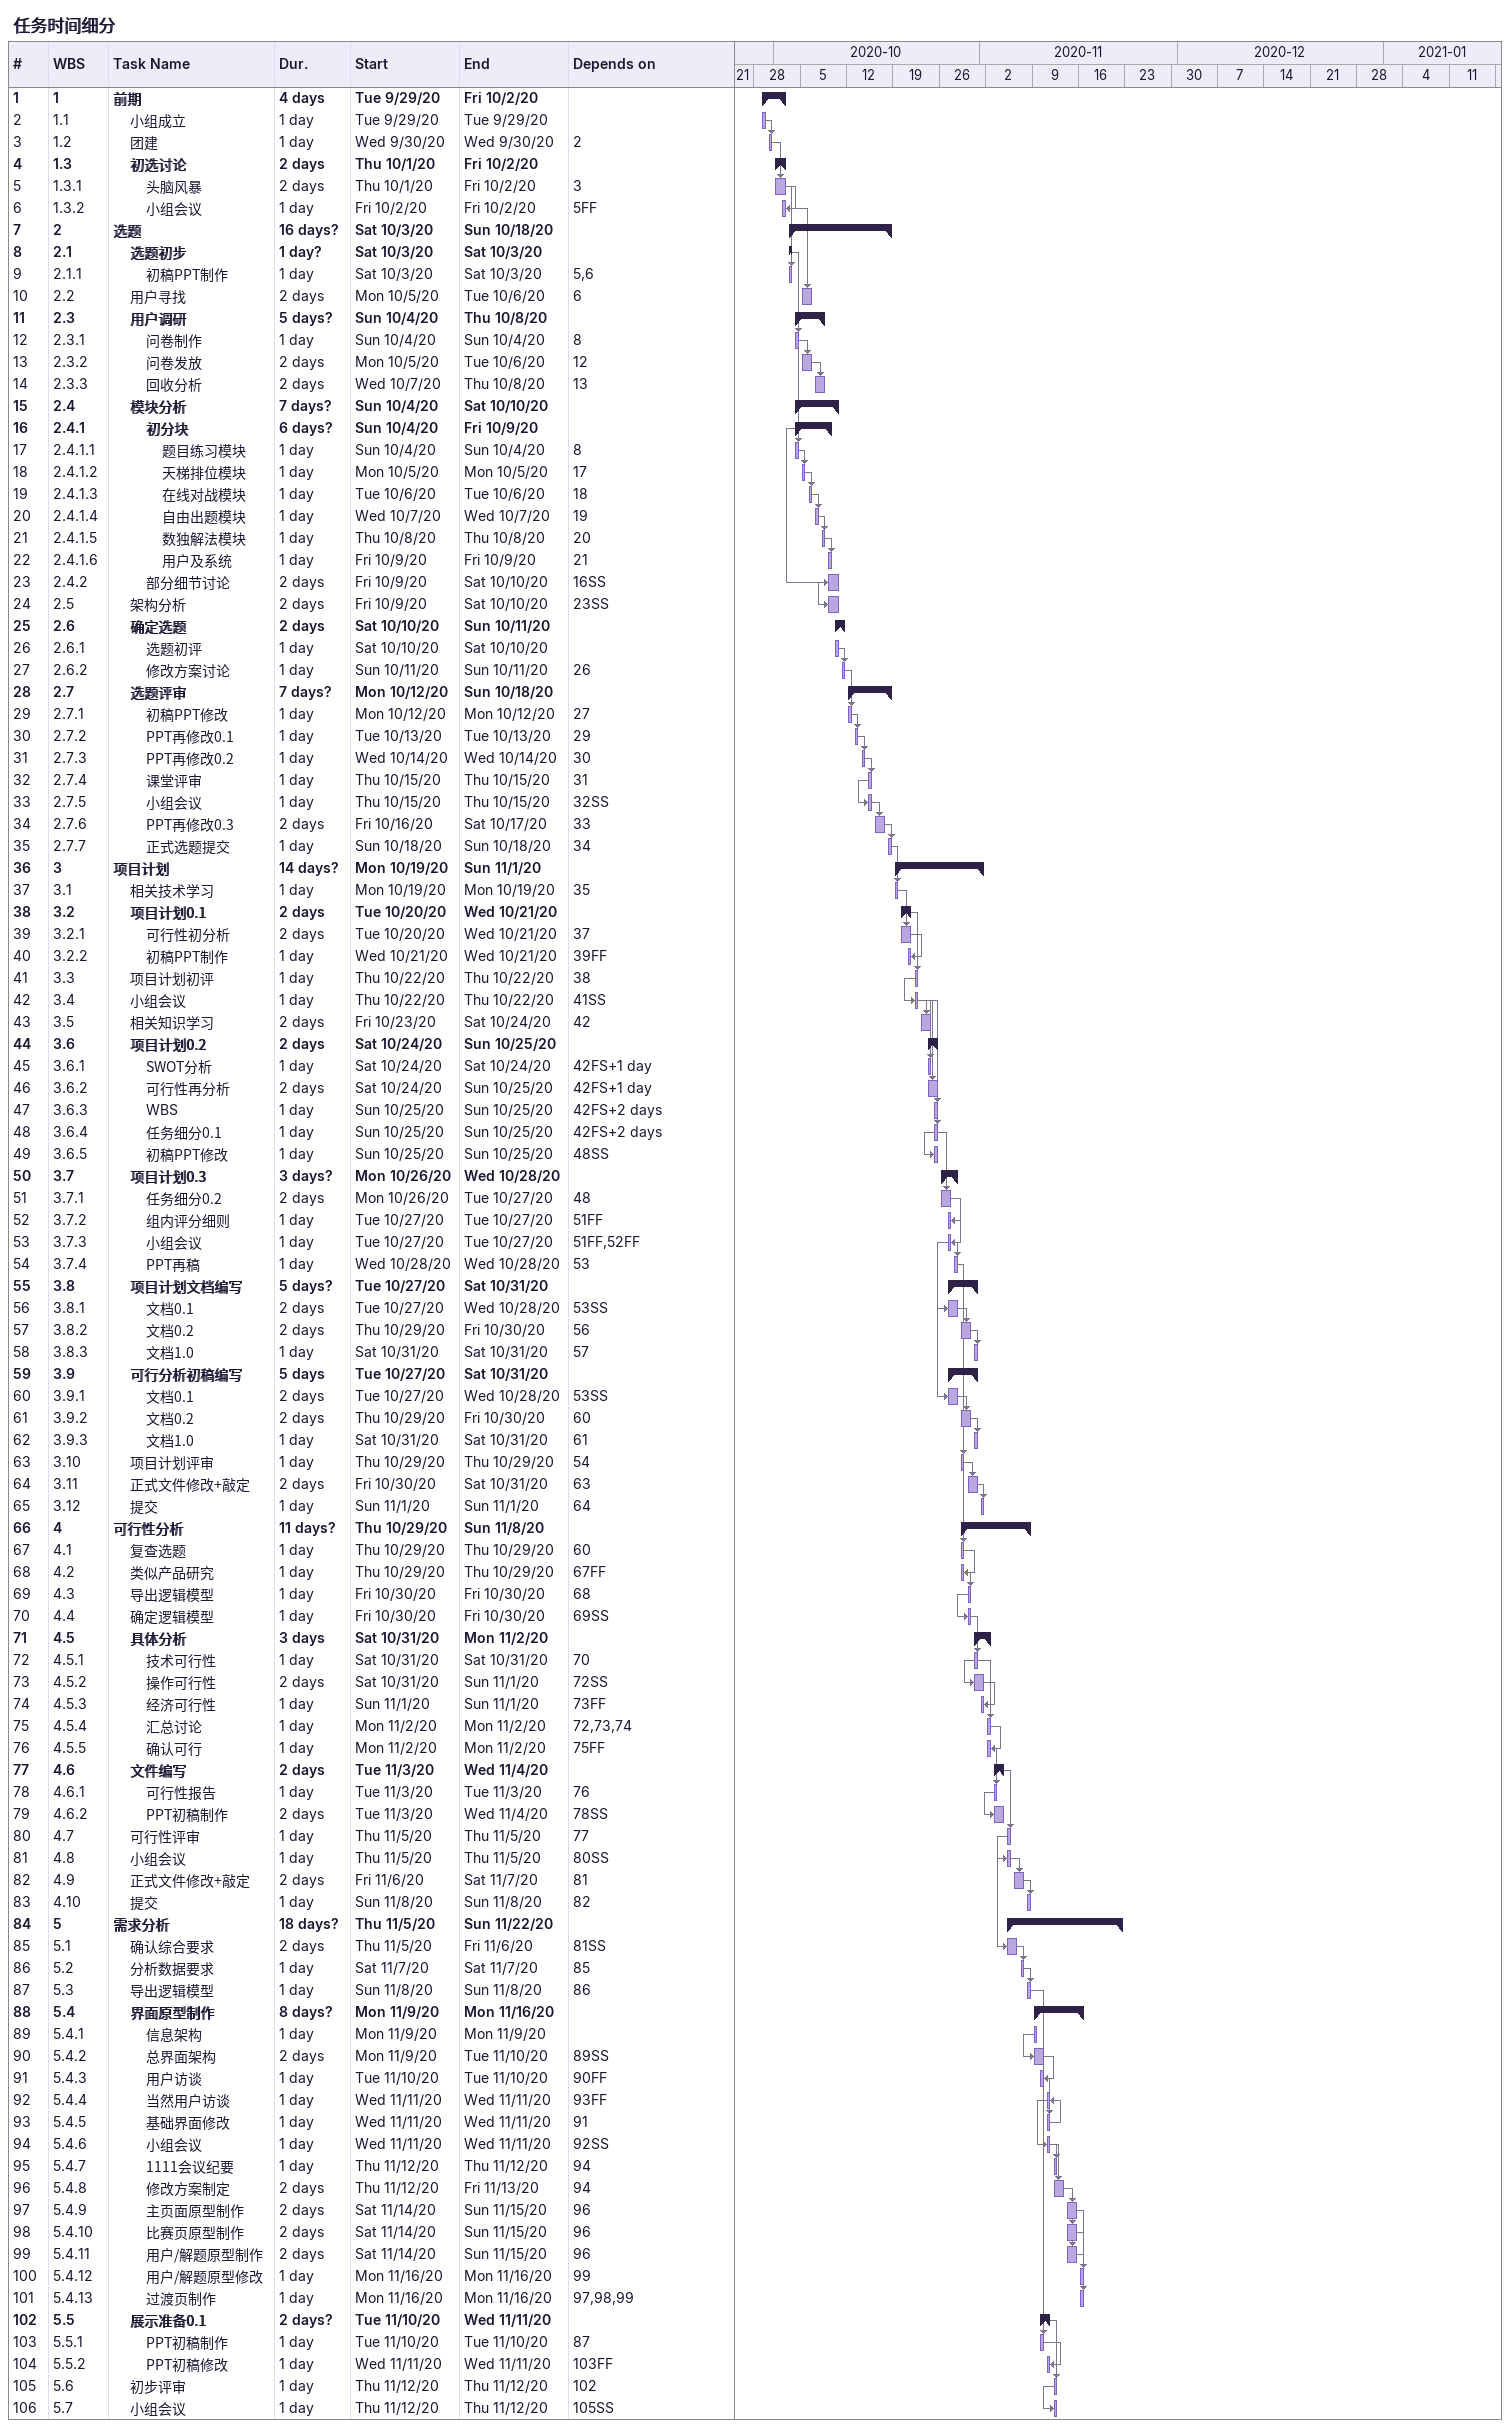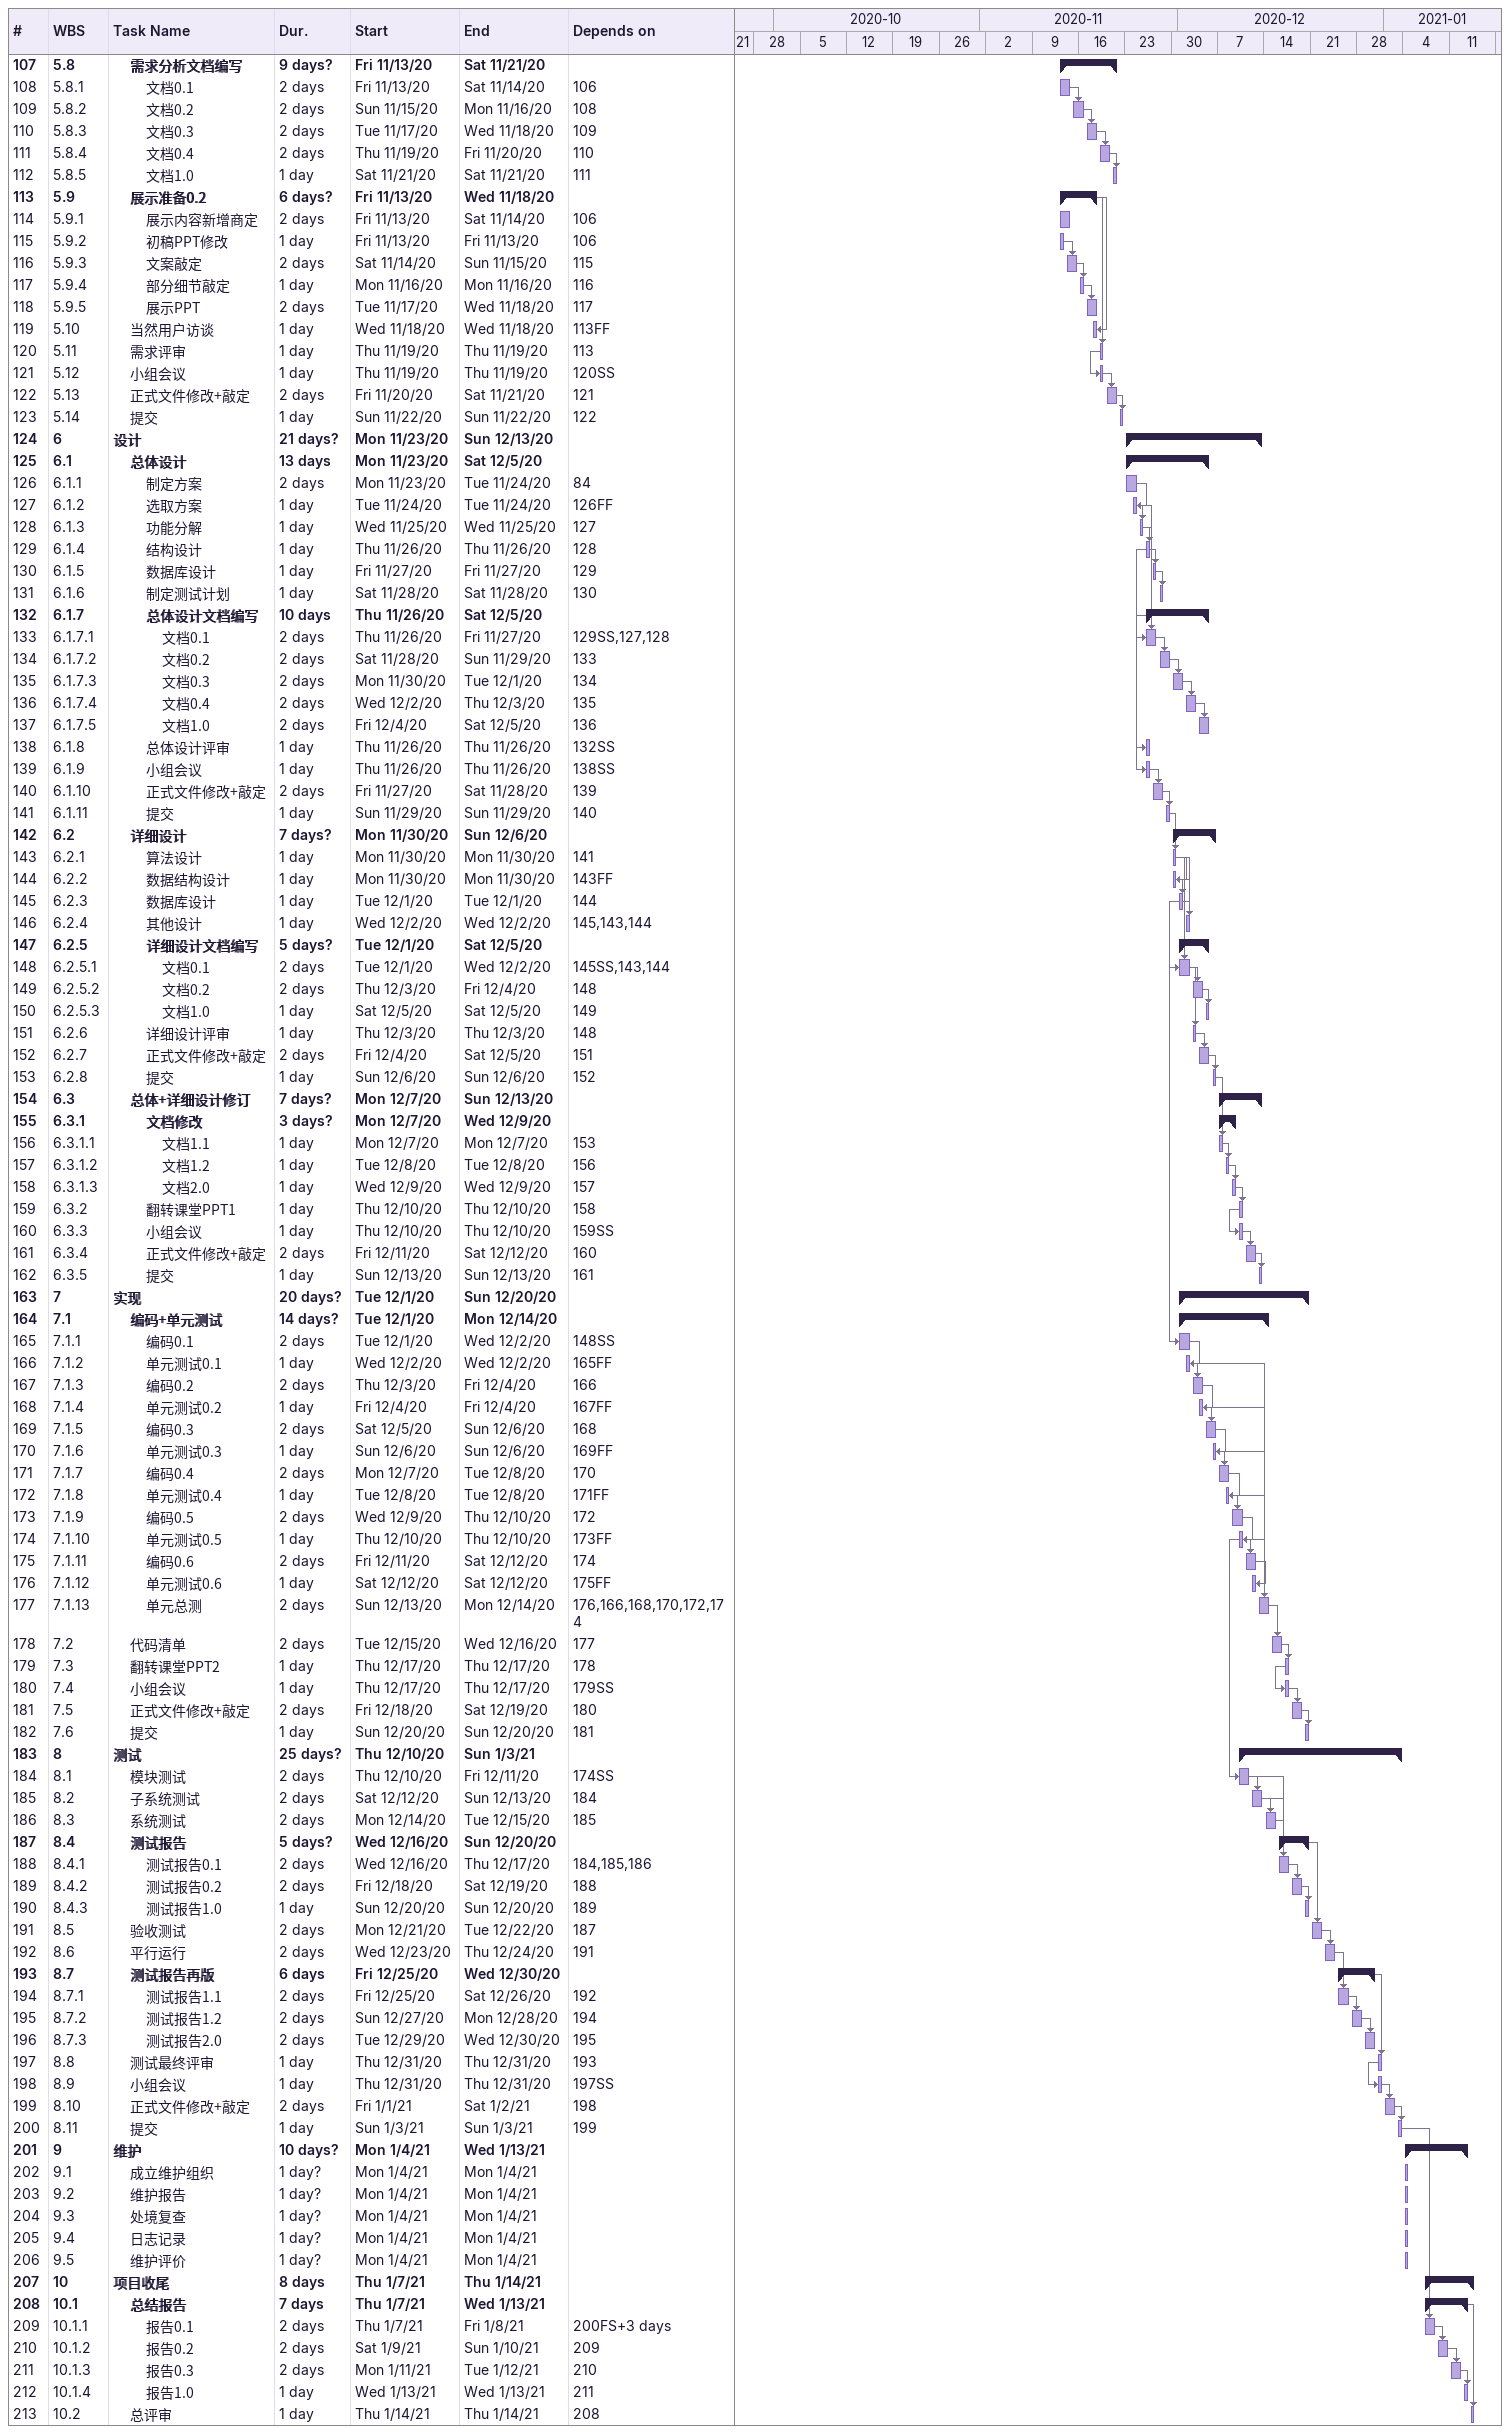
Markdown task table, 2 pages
任务时间细分

| ID | WBS | Task | Duration | Start | Finish | Predecessors |
|---|---|---|---|---|---|---|
| 1 | 1 | **前期** | 4d | 2020-09-29 | 2020-10-02 |  |
| 2 | 1.1 | 小组成立 | 1d | 2020-09-29 | 2020-09-29 |  |
| 3 | 1.2 | 团建 | 1d | 2020-09-30 | 2020-09-30 | 2 |
| 4 | 1.3 | **初选讨论** | 2d | 2020-10-01 | 2020-10-02 |  |
| 5 | 1.3.1 | 头脑风暴 | 2d | 2020-10-01 | 2020-10-02 | 3 |
| 6 | 1.3.2 | 小组会议 | 1d | 2020-10-02 | 2020-10-02 | 5FF |
| 7 | 2 | **选题** | 16d? | 2020-10-03 | 2020-10-18 |  |
| 8 | 2.1 | **选题初步** | 1d? | 2020-10-03 | 2020-10-03 |  |
| 9 | 2.1.1 | 初稿PPT制作 | 1d | 2020-10-03 | 2020-10-03 | 5, 6 |
| 10 | 2.2 | 用户寻找 | 2d | 2020-10-05 | 2020-10-06 | 6 |
| 11 | 2.3 | **用户调研** | 5d? | 2020-10-04 | 2020-10-08 |  |
| 12 | 2.3.1 | 问卷制作 | 1d | 2020-10-04 | 2020-10-04 | 8 |
| 13 | 2.3.2 | 问卷发放 | 2d | 2020-10-05 | 2020-10-06 | 12 |
| 14 | 2.3.3 | 回收分析 | 2d | 2020-10-07 | 2020-10-08 | 13 |
| 15 | 2.4 | **模块分析** | 7d? | 2020-10-04 | 2020-10-10 |  |
| 16 | 2.4.1 | **初分块** | 6d? | 2020-10-04 | 2020-10-09 |  |
| 17 | 2.4.1.1 | 题目练习模块 | 1d | 2020-10-04 | 2020-10-04 | 8 |
| 18 | 2.4.1.2 | 天梯排位模块 | 1d | 2020-10-05 | 2020-10-05 | 17 |
| 19 | 2.4.1.3 | 在线对战模块 | 1d | 2020-10-06 | 2020-10-06 | 18 |
| 20 | 2.4.1.4 | 自由出题模块 | 1d | 2020-10-07 | 2020-10-07 | 19 |
| 21 | 2.4.1.5 | 数独解法模块 | 1d | 2020-10-08 | 2020-10-08 | 20 |
| 22 | 2.4.1.6 | 用户及系统 | 1d | 2020-10-09 | 2020-10-09 | 21 |
| 23 | 2.4.2 | 部分细节讨论 | 2d | 2020-10-09 | 2020-10-10 | 16SS |
| 24 | 2.5 | 架构分析 | 2d | 2020-10-09 | 2020-10-10 | 23SS |
| 25 | 2.6 | **确定选题** | 2d | 2020-10-10 | 2020-10-11 |  |
| 26 | 2.6.1 | 选题初评 | 1d | 2020-10-10 | 2020-10-10 |  |
| 27 | 2.6.2 | 修改方案讨论 | 1d | 2020-10-11 | 2020-10-11 | 26 |
| 28 | 2.7 | **选题评审** | 7d? | 2020-10-12 | 2020-10-18 |  |
| 29 | 2.7.1 | 初稿PPT修改 | 1d | 2020-10-12 | 2020-10-12 | 27 |
| 30 | 2.7.2 | PPT再修改0.1 | 1d | 2020-10-13 | 2020-10-13 | 29 |
| 31 | 2.7.3 | PPT再修改0.2 | 1d | 2020-10-14 | 2020-10-14 | 30 |
| 32 | 2.7.4 | 课堂评审 | 1d | 2020-10-15 | 2020-10-15 | 31 |
| 33 | 2.7.5 | 小组会议 | 1d | 2020-10-15 | 2020-10-15 | 32SS |
| 34 | 2.7.6 | PPT再修改0.3 | 2d | 2020-10-16 | 2020-10-17 | 33 |
| 35 | 2.7.7 | 正式选题提交 | 1d | 2020-10-18 | 2020-10-18 | 34 |
| 36 | 3 | **项目计划** | 14d? | 2020-10-19 | 2020-11-01 |  |
| 37 | 3.1 | 相关技术学习 | 1d | 2020-10-19 | 2020-10-19 | 35 |
| 38 | 3.2 | **项目计划0.1** | 2d | 2020-10-20 | 2020-10-21 |  |
| 39 | 3.2.1 | 可行性初分析 | 2d | 2020-10-20 | 2020-10-21 | 37 |
| 40 | 3.2.2 | 初稿PPT制作 | 1d | 2020-10-21 | 2020-10-21 | 39FF |
| 41 | 3.3 | 项目计划初评 | 1d | 2020-10-22 | 2020-10-22 | 38 |
| 42 | 3.4 | 小组会议 | 1d | 2020-10-22 | 2020-10-22 | 41SS |
| 43 | 3.5 | 相关知识学习 | 2d | 2020-10-23 | 2020-10-24 | 42 |
| 44 | 3.6 | **项目计划0.2** | 2d | 2020-10-24 | 2020-10-25 |  |
| 45 | 3.6.1 | SWOT分析 | 1d | 2020-10-24 | 2020-10-24 | 42FS+1d |
| 46 | 3.6.2 | 可行性再分析 | 2d | 2020-10-24 | 2020-10-25 | 42FS+1d |
| 47 | 3.6.3 | WBS | 1d | 2020-10-25 | 2020-10-25 | 42FS+2d |
| 48 | 3.6.4 | 任务细分0.1 | 1d | 2020-10-25 | 2020-10-25 | 42FS+2d |
| 49 | 3.6.5 | 初稿PPT修改 | 1d | 2020-10-25 | 2020-10-25 | 48SS |
| 50 | 3.7 | **项目计划0.3** | 3d? | 2020-10-26 | 2020-10-28 |  |
| 51 | 3.7.1 | 任务细分0.2 | 2d | 2020-10-26 | 2020-10-27 | 48 |
| 52 | 3.7.2 | 组内评分细则 | 1d | 2020-10-27 | 2020-10-27 | 51FF |
| 53 | 3.7.3 | 小组会议 | 1d | 2020-10-27 | 2020-10-27 | 51FF, 52FF |
| 54 | 3.7.4 | PPT再稿 | 1d | 2020-10-28 | 2020-10-28 | 53 |
| 55 | 3.8 | **项目计划文档编写** | 5d? | 2020-10-27 | 2020-10-31 |  |
| 56 | 3.8.1 | 文档0.1 | 2d | 2020-10-27 | 2020-10-28 | 53SS |
| 57 | 3.8.2 | 文档0.2 | 2d | 2020-10-29 | 2020-10-30 | 56 |
| 58 | 3.8.3 | 文档1.0 | 1d | 2020-10-31 | 2020-10-31 | 57 |
| 59 | 3.9 | **可行分析初稿编写** | 5d | 2020-10-27 | 2020-10-31 |  |
| 60 | 3.9.1 | 文档0.1 | 2d | 2020-10-27 | 2020-10-28 | 53SS |
| 61 | 3.9.2 | 文档0.2 | 2d | 2020-10-29 | 2020-10-30 | 60 |
| 62 | 3.9.3 | 文档1.0 | 1d | 2020-10-31 | 2020-10-31 | 61 |
| 63 | 3.10 | 项目计划评审 | 1d | 2020-10-29 | 2020-10-29 | 54 |
| 64 | 3.11 | 正式文件修改+敲定 | 2d | 2020-10-30 | 2020-10-31 | 63 |
| 65 | 3.12 | 提交 | 1d | 2020-11-01 | 2020-11-01 | 64 |
| 66 | 4 | **可行性分析** | 11d? | 2020-10-29 | 2020-11-08 |  |
| 67 | 4.1 | 复查选题 | 1d | 2020-10-29 | 2020-10-29 | 60 |
| 68 | 4.2 | 类似产品研究 | 1d | 2020-10-29 | 2020-10-29 | 67FF |
| 69 | 4.3 | 导出逻辑模型 | 1d | 2020-10-30 | 2020-10-30 | 68 |
| 70 | 4.4 | 确定逻辑模型 | 1d | 2020-10-30 | 2020-10-30 | 69SS |
| 71 | 4.5 | **具体分析** | 3d | 2020-10-31 | 2020-11-02 |  |
| 72 | 4.5.1 | 技术可行性 | 1d | 2020-10-31 | 2020-10-31 | 70 |
| 73 | 4.5.2 | 操作可行性 | 2d | 2020-10-31 | 2020-11-01 | 72SS |
| 74 | 4.5.3 | 经济可行性 | 1d | 2020-11-01 | 2020-11-01 | 73FF |
| 75 | 4.5.4 | 汇总讨论 | 1d | 2020-11-02 | 2020-11-02 | 72, 73, 74 |
| 76 | 4.5.5 | 确认可行 | 1d | 2020-11-02 | 2020-11-02 | 75FF |
| 77 | 4.6 | **文件编写** | 2d | 2020-11-03 | 2020-11-04 |  |
| 78 | 4.6.1 | 可行性报告 | 1d | 2020-11-03 | 2020-11-03 | 76 |
| 79 | 4.6.2 | PPT初稿制作 | 2d | 2020-11-03 | 2020-11-04 | 78SS |
| 80 | 4.7 | 可行性评审 | 1d | 2020-11-05 | 2020-11-05 | 77 |
| 81 | 4.8 | 小组会议 | 1d | 2020-11-05 | 2020-11-05 | 80SS |
| 82 | 4.9 | 正式文件修改+敲定 | 2d | 2020-11-06 | 2020-11-07 | 81 |
| 83 | 4.10 | 提交 | 1d | 2020-11-08 | 2020-11-08 | 82 |
| 84 | 5 | **需求分析** | 18d? | 2020-11-05 | 2020-11-22 |  |
| 85 | 5.1 | 确认综合要求 | 2d | 2020-11-05 | 2020-11-06 | 81SS |
| 86 | 5.2 | 分析数据要求 | 1d | 2020-11-07 | 2020-11-07 | 85 |
| 87 | 5.3 | 导出逻辑模型 | 1d | 2020-11-08 | 2020-11-08 | 86 |
| 88 | 5.4 | **界面原型制作** | 8d? | 2020-11-09 | 2020-11-16 |  |
| 89 | 5.4.1 | 信息架构 | 1d | 2020-11-09 | 2020-11-09 |  |
| 90 | 5.4.2 | 总界面架构 | 2d | 2020-11-09 | 2020-11-10 | 89SS |
| 91 | 5.4.3 | 用户访谈 | 1d | 2020-11-10 | 2020-11-10 | 90FF |
| 92 | 5.4.4 | 当然用户访谈 | 1d | 2020-11-11 | 2020-11-11 | 93FF |
| 93 | 5.4.5 | 基础界面修改 | 1d | 2020-11-11 | 2020-11-11 | 91 |
| 94 | 5.4.6 | 小组会议 | 1d | 2020-11-11 | 2020-11-11 | 92SS |
| 95 | 5.4.7 | 1111会议纪要 | 1d | 2020-11-12 | 2020-11-12 | 94 |
| 96 | 5.4.8 | 修改方案制定 | 2d | 2020-11-12 | 2020-11-13 | 94 |
| 97 | 5.4.9 | 主页面原型制作 | 2d | 2020-11-14 | 2020-11-15 | 96 |
| 98 | 5.4.10 | 比赛页原型制作 | 2d | 2020-11-14 | 2020-11-15 | 96 |
| 99 | 5.4.11 | 用户/解题原型制作 | 2d | 2020-11-14 | 2020-11-15 | 96 |
| 100 | 5.4.12 | 用户/解题原型修改 | 1d | 2020-11-16 | 2020-11-16 | 99 |
| 101 | 5.4.13 | 过渡页制作 | 1d | 2020-11-16 | 2020-11-16 | 97, 98, 99 |
| 102 | 5.5 | **展示准备0.1** | 2d? | 2020-11-10 | 2020-11-11 |  |
| 103 | 5.5.1 | PPT初稿制作 | 1d | 2020-11-10 | 2020-11-10 | 87 |
| 104 | 5.5.2 | PPT初稿修改 | 1d | 2020-11-11 | 2020-11-11 | 103FF |
| 105 | 5.6 | 初步评审 | 1d | 2020-11-12 | 2020-11-12 | 102 |
| 106 | 5.7 | 小组会议 | 1d | 2020-11-12 | 2020-11-12 | 105SS |
| 107 | 5.8 | **需求分析文档编写** | 9d? | 2020-11-13 | 2020-11-21 |  |
| 108 | 5.8.1 | 文档0.1 | 2d | 2020-11-13 | 2020-11-14 | 106 |
| 109 | 5.8.2 | 文档0.2 | 2d | 2020-11-15 | 2020-11-16 | 108 |
| 110 | 5.8.3 | 文档0.3 | 2d | 2020-11-17 | 2020-11-18 | 109 |
| 111 | 5.8.4 | 文档0.4 | 2d | 2020-11-19 | 2020-11-20 | 110 |
| 112 | 5.8.5 | 文档1.0 | 1d | 2020-11-21 | 2020-11-21 | 111 |
| 113 | 5.9 | **展示准备0.2** | 6d? | 2020-11-13 | 2020-11-18 |  |
| 114 | 5.9.1 | 展示内容新增商定 | 2d | 2020-11-13 | 2020-11-14 | 106 |
| 115 | 5.9.2 | 初稿PPT修改 | 1d | 2020-11-13 | 2020-11-13 | 106 |
| 116 | 5.9.3 | 文案敲定 | 2d | 2020-11-14 | 2020-11-15 | 115 |
| 117 | 5.9.4 | 部分细节敲定 | 1d | 2020-11-16 | 2020-11-16 | 116 |
| 118 | 5.9.5 | 展示PPT | 2d | 2020-11-17 | 2020-11-18 | 117 |
| 119 | 5.10 | 当然用户访谈 | 1d | 2020-11-18 | 2020-11-18 | 113FF |
| 120 | 5.11 | 需求评审 | 1d | 2020-11-19 | 2020-11-19 | 113 |
| 121 | 5.12 | 小组会议 | 1d | 2020-11-19 | 2020-11-19 | 120SS |
| 122 | 5.13 | 正式文件修改+敲定 | 2d | 2020-11-20 | 2020-11-21 | 121 |
| 123 | 5.14 | 提交 | 1d | 2020-11-22 | 2020-11-22 | 122 |
| 124 | 6 | **设计** | 21d? | 2020-11-23 | 2020-12-13 |  |
| 125 | 6.1 | **总体设计** | 13d | 2020-11-23 | 2020-12-05 |  |
| 126 | 6.1.1 | 制定方案 | 2d | 2020-11-23 | 2020-11-24 | 84 |
| 127 | 6.1.2 | 选取方案 | 1d | 2020-11-24 | 2020-11-24 | 126FF |
| 128 | 6.1.3 | 功能分解 | 1d | 2020-11-25 | 2020-11-25 | 127 |
| 129 | 6.1.4 | 结构设计 | 1d | 2020-11-26 | 2020-11-26 | 128 |
| 130 | 6.1.5 | 数据库设计 | 1d | 2020-11-27 | 2020-11-27 | 129 |
| 131 | 6.1.6 | 制定测试计划 | 1d | 2020-11-28 | 2020-11-28 | 130 |
| 132 | 6.1.7 | **总体设计文档编写** | 10d | 2020-11-26 | 2020-12-05 |  |
| 133 | 6.1.7.1 | 文档0.1 | 2d | 2020-11-26 | 2020-11-27 | 129SS, 127, 128 |
| 134 | 6.1.7.2 | 文档0.2 | 2d | 2020-11-28 | 2020-11-29 | 133 |
| 135 | 6.1.7.3 | 文档0.3 | 2d | 2020-11-30 | 2020-12-01 | 134 |
| 136 | 6.1.7.4 | 文档0.4 | 2d | 2020-12-02 | 2020-12-03 | 135 |
| 137 | 6.1.7.5 | 文档1.0 | 2d | 2020-12-04 | 2020-12-05 | 136 |
| 138 | 6.1.8 | 总体设计评审 | 1d | 2020-11-26 | 2020-11-26 | 132SS |
| 139 | 6.1.9 | 小组会议 | 1d | 2020-11-26 | 2020-11-26 | 138SS |
| 140 | 6.1.10 | 正式文件修改+敲定 | 2d | 2020-11-27 | 2020-11-28 | 139 |
| 141 | 6.1.11 | 提交 | 1d | 2020-11-29 | 2020-11-29 | 140 |
| 142 | 6.2 | **详细设计** | 7d? | 2020-11-30 | 2020-12-06 |  |
| 143 | 6.2.1 | 算法设计 | 1d | 2020-11-30 | 2020-11-30 | 141 |
| 144 | 6.2.2 | 数据结构设计 | 1d | 2020-11-30 | 2020-11-30 | 143FF |
| 145 | 6.2.3 | 数据库设计 | 1d | 2020-12-01 | 2020-12-01 | 144 |
| 146 | 6.2.4 | 其他设计 | 1d | 2020-12-02 | 2020-12-02 | 145, 143, 144 |
| 147 | 6.2.5 | **详细设计文档编写** | 5d? | 2020-12-01 | 2020-12-05 |  |
| 148 | 6.2.5.1 | 文档0.1 | 2d | 2020-12-01 | 2020-12-02 | 145SS, 143, 144 |
| 149 | 6.2.5.2 | 文档0.2 | 2d | 2020-12-03 | 2020-12-04 | 148 |
| 150 | 6.2.5.3 | 文档1.0 | 1d | 2020-12-05 | 2020-12-05 | 149 |
| 151 | 6.2.6 | 详细设计评审 | 1d | 2020-12-03 | 2020-12-03 | 148 |
| 152 | 6.2.7 | 正式文件修改+敲定 | 2d | 2020-12-04 | 2020-12-05 | 151 |
| 153 | 6.2.8 | 提交 | 1d | 2020-12-06 | 2020-12-06 | 152 |
| 154 | 6.3 | **总体+详细设计修订** | 7d? | 2020-12-07 | 2020-12-13 |  |
| 155 | 6.3.1 | **文档修改** | 3d? | 2020-12-07 | 2020-12-09 |  |
| 156 | 6.3.1.1 | 文档1.1 | 1d | 2020-12-07 | 2020-12-07 | 153 |
| 157 | 6.3.1.2 | 文档1.2 | 1d | 2020-12-08 | 2020-12-08 | 156 |
| 158 | 6.3.1.3 | 文档2.0 | 1d | 2020-12-09 | 2020-12-09 | 157 |
| 159 | 6.3.2 | 翻转课堂PPT1 | 1d | 2020-12-10 | 2020-12-10 | 158 |
| 160 | 6.3.3 | 小组会议 | 1d | 2020-12-10 | 2020-12-10 | 159SS |
| 161 | 6.3.4 | 正式文件修改+敲定 | 2d | 2020-12-11 | 2020-12-12 | 160 |
| 162 | 6.3.5 | 提交 | 1d | 2020-12-13 | 2020-12-13 | 161 |
| 163 | 7 | **实现** | 20d? | 2020-12-01 | 2020-12-20 |  |
| 164 | 7.1 | **编码+单元测试** | 14d? | 2020-12-01 | 2020-12-14 |  |
| 165 | 7.1.1 | 编码0.1 | 2d | 2020-12-01 | 2020-12-02 | 148SS |
| 166 | 7.1.2 | 单元测试0.1 | 1d | 2020-12-02 | 2020-12-02 | 165FF |
| 167 | 7.1.3 | 编码0.2 | 2d | 2020-12-03 | 2020-12-04 | 166 |
| 168 | 7.1.4 | 单元测试0.2 | 1d | 2020-12-04 | 2020-12-04 | 167FF |
| 169 | 7.1.5 | 编码0.3 | 2d | 2020-12-05 | 2020-12-06 | 168 |
| 170 | 7.1.6 | 单元测试0.3 | 1d | 2020-12-06 | 2020-12-06 | 169FF |
| 171 | 7.1.7 | 编码0.4 | 2d | 2020-12-07 | 2020-12-08 | 170 |
| 172 | 7.1.8 | 单元测试0.4 | 1d | 2020-12-08 | 2020-12-08 | 171FF |
| 173 | 7.1.9 | 编码0.5 | 2d | 2020-12-09 | 2020-12-10 | 172 |
| 174 | 7.1.10 | 单元测试0.5 | 1d | 2020-12-10 | 2020-12-10 | 173FF |
| 175 | 7.1.11 | 编码0.6 | 2d | 2020-12-11 | 2020-12-12 | 174 |
| 176 | 7.1.12 | 单元测试0.6 | 1d | 2020-12-12 | 2020-12-12 | 175FF |
| 177 | 7.1.13 | 单元总测 | 2d | 2020-12-13 | 2020-12-14 | 176, 166, 168, 170, 172, 174 |
| 178 | 7.2 | 代码清单 | 2d | 2020-12-15 | 2020-12-16 | 177 |
| 179 | 7.3 | 翻转课堂PPT2 | 1d | 2020-12-17 | 2020-12-17 | 178 |
| 180 | 7.4 | 小组会议 | 1d | 2020-12-17 | 2020-12-17 | 179SS |
| 181 | 7.5 | 正式文件修改+敲定 | 2d | 2020-12-18 | 2020-12-19 | 180 |
| 182 | 7.6 | 提交 | 1d | 2020-12-20 | 2020-12-20 | 181 |
| 183 | 8 | **测试** | 25d? | 2020-12-10 | 2021-01-03 |  |
| 184 | 8.1 | 模块测试 | 2d | 2020-12-10 | 2020-12-11 | 174SS |
| 185 | 8.2 | 子系统测试 | 2d | 2020-12-12 | 2020-12-13 | 184 |
| 186 | 8.3 | 系统测试 | 2d | 2020-12-14 | 2020-12-15 | 185 |
| 187 | 8.4 | **测试报告** | 5d? | 2020-12-16 | 2020-12-20 |  |
| 188 | 8.4.1 | 测试报告0.1 | 2d | 2020-12-16 | 2020-12-17 | 184, 185, 186 |
| 189 | 8.4.2 | 测试报告0.2 | 2d | 2020-12-18 | 2020-12-19 | 188 |
| 190 | 8.4.3 | 测试报告1.0 | 1d | 2020-12-20 | 2020-12-20 | 189 |
| 191 | 8.5 | 验收测试 | 2d | 2020-12-21 | 2020-12-22 | 187 |
| 192 | 8.6 | 平行运行 | 2d | 2020-12-23 | 2020-12-24 | 191 |
| 193 | 8.7 | **测试报告再版** | 6d | 2020-12-25 | 2020-12-30 |  |
| 194 | 8.7.1 | 测试报告1.1 | 2d | 2020-12-25 | 2020-12-26 | 192 |
| 195 | 8.7.2 | 测试报告1.2 | 2d | 2020-12-27 | 2020-12-28 | 194 |
| 196 | 8.7.3 | 测试报告2.0 | 2d | 2020-12-29 | 2020-12-30 | 195 |
| 197 | 8.8 | 测试最终评审 | 1d | 2020-12-31 | 2020-12-31 | 193 |
| 198 | 8.9 | 小组会议 | 1d | 2020-12-31 | 2020-12-31 | 197SS |
| 199 | 8.10 | 正式文件修改+敲定 | 2d | 2021-01-01 | 2021-01-02 | 198 |
| 200 | 8.11 | 提交 | 1d | 2021-01-03 | 2021-01-03 | 199 |
| 201 | 9 | **维护** | 10d? | 2021-01-04 | 2021-01-13 |  |
| 202 | 9.1 | 成立维护组织 | 1d? | 2021-01-04 | 2021-01-04 |  |
| 203 | 9.2 | 维护报告 | 1d? | 2021-01-04 | 2021-01-04 |  |
| 204 | 9.3 | 处境复查 | 1d? | 2021-01-04 | 2021-01-04 |  |
| 205 | 9.4 | 日志记录 | 1d? | 2021-01-04 | 2021-01-04 |  |
| 206 | 9.5 | 维护评价 | 1d? | 2021-01-04 | 2021-01-04 |  |
| 207 | 10 | **项目收尾** | 8d | 2021-01-07 | 2021-01-14 |  |
| 208 | 10.1 | **总结报告** | 7d | 2021-01-07 | 2021-01-13 |  |
| 209 | 10.1.1 | 报告0.1 | 2d | 2021-01-07 | 2021-01-08 | 200FS+3d |
| 210 | 10.1.2 | 报告0.2 | 2d | 2021-01-09 | 2021-01-10 | 209 |
| 211 | 10.1.3 | 报告0.3 | 2d | 2021-01-11 | 2021-01-12 | 210 |
| 212 | 10.1.4 | 报告1.0 | 1d | 2021-01-13 | 2021-01-13 | 211 |
| 213 | 10.2 | 总评审 | 1d | 2021-01-14 | 2021-01-14 | 208 |
